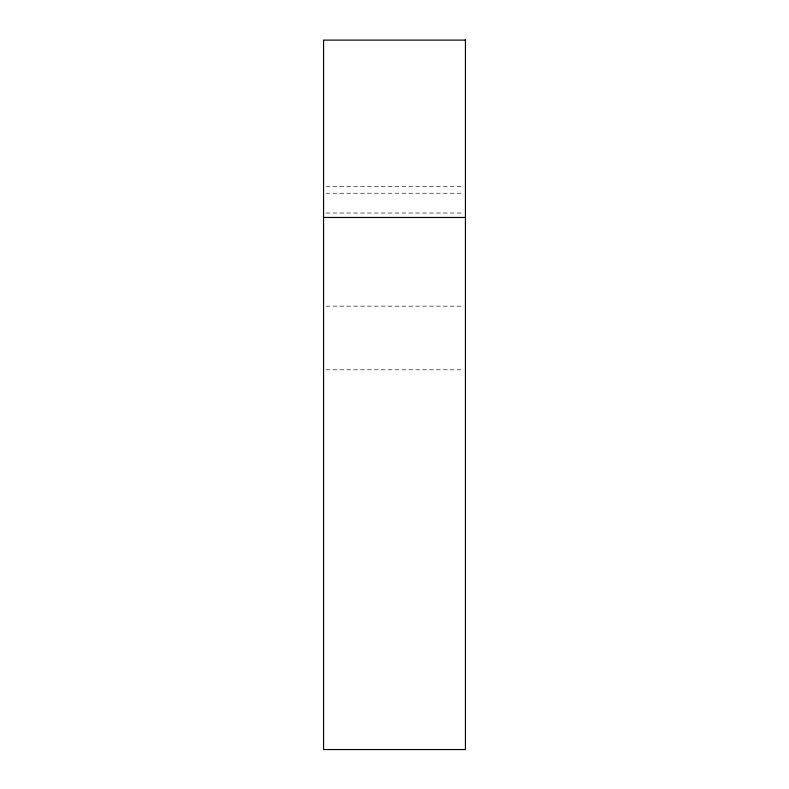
<?xml version="1.0" encoding="UTF-8"?>
<svg xmlns="http://www.w3.org/2000/svg" width="789" height="789" viewBox="0 0 789 789"><rect width="100%" height="100%" fill="white"/><g stroke="black" fill="none" stroke-linecap="round" stroke-linejoin="round"><path stroke-width="0.59" stroke-dasharray="3.94 2.96" d="M326.005 186.46L462.995 186.46M326.005 193.236L462.995 193.236M326.005 213.02L462.995 213.02M326.005 306.152L462.995 306.152M326.005 369.794L462.995 369.794"/><path stroke-width="1.18" d="M465.441 40.111L323.559 40.111L323.559 749.55L465.441 749.55L465.441 39.45M323.559 217.468L465.441 217.468"/></g></svg>
